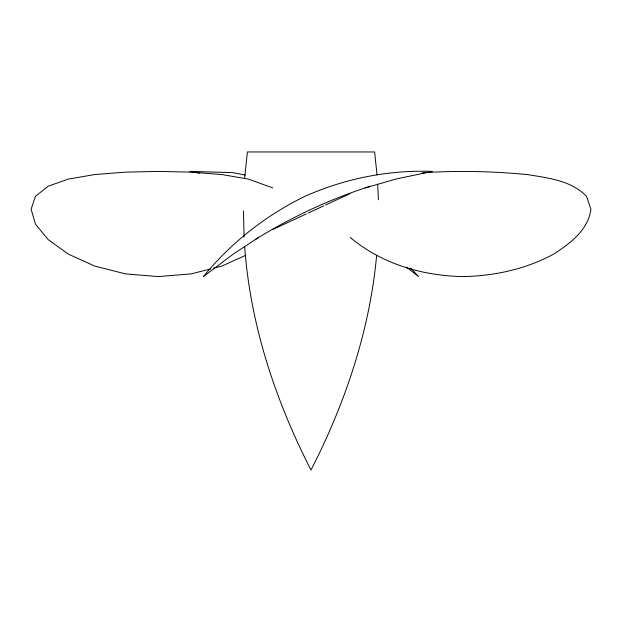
<?xml version="1.0" encoding="UTF-8"?>
<svg xmlns="http://www.w3.org/2000/svg" width="622" height="622" viewBox="0 0 622 622"><rect width="100%" height="100%" fill="white"/><g stroke="black" fill="none" stroke-linecap="round" stroke-linejoin="round"><path stroke-width="0.93" d="M243.451 210.944L244.096 236.99M244.71 177.674L247.385 151.962L374.615 151.962L377.041 174.914M376.605 255.673C369.74 330.694 345.194 403.219 311 470.038C275.398 400.459 250.192 324.614 244.664 246.32M258.348 237.643L233.18 254.134L203.448 276.588C231.003 242.689 265.75 215.445 304.982 196.303C344.992 178.537 388.455 169.814 432.236 171.408L395.763 179.082L365.044 187.992M255.144 239.587C291.244 217.249 329.909 199.079 370.385 186.227M273.12 229.324L306.327 213.921M308.077 213.113L323.805 205.812M325.555 205.003L350.023 193.66M245.659 255.323L221.937 266.053L213.571 268.183M210.78 268.891L191.257 273.867L158.33 276.588L125.395 273.867L94.715 266.053L68.366 254.134L48.143 239.587L35.438 224.075L31.1 209.217L35.438 196.319L48.143 186.227L68.366 179.082L94.715 174.564L125.395 172.154L158.33 171.408L191.257 172.154L221.937 174.564L248.287 179.082L272.747 187.898M422.113 172.83C457.131 170.451 492.352 171.229 527.285 174.564C548.06 177.939 571.113 180.419 586.562 196.319L590.9 209.217C588.218 230.194 570.079 243.396 553.634 254.134C526.002 269.077 494.933 275.841 463.67 276.588C422.898 275.997 381.861 264 350.31 237.526M199.39 173.18L189.764 171.408L232.846 172.621L245.239 175.039M406.586 267.165L418.552 276.588L410.769 268.136M377.686 184.128L378.386 199.833"/></g></svg>
